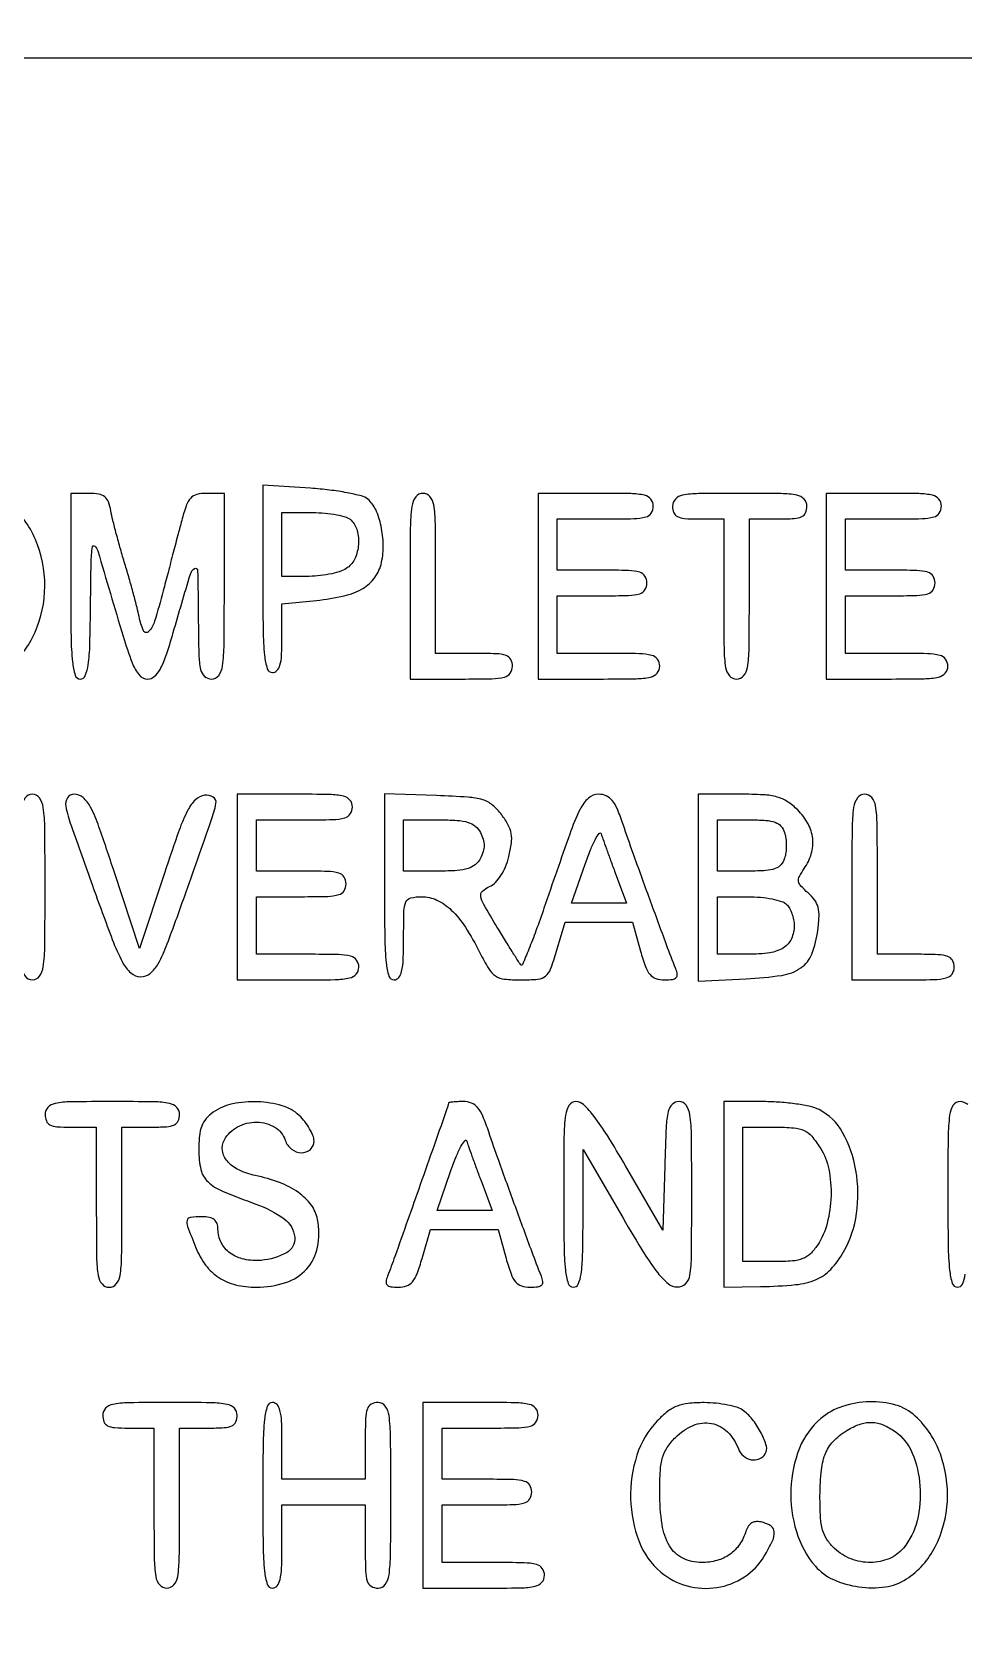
# Model space of a CAD drawing. Extents: x 0 to 1066, y 0 to 761.
# Drawn here: x 880.26 to 892.57, y 368.76 to 390.01 of the extents above; entities that cross this region are included whole.
import ezdxf

# ---------------------------------------------------------------- set-up
doc = ezdxf.new("R2010")
doc.units = 0
doc.header["$MEASUREMENT"] = 0

msp = doc.modelspace()

# ---------------------------------------------------------------- linework, layer by layer
for points in [[(183.390323, 95.266879, 0.000001), (192.989143, 95.254457, 0.000118)], [(479.458836, 95.240684, -0.000004), (502.524384, 95.211821, -0.198594)], [(710.559243, 95.267872, -0.000023), (733.258836, 95.240684, -0.000004), (756.324384, 95.211821, -0.198594)], [(542.992229, 95.24091, -0.000004), (565.972908, 95.212432, -0.198597)], [(606.442229, 95.24091, -0.000004), (629.422908, 95.212432, -0.198597)], [(669.892229, 95.24091, -0.000004), (692.872908, 95.212432, -0.198597)], [(892.624147, 375.836718, 0.195814), (892.523267, 375.8778, 0.254619), (892.433261, 375.828788, 0.110911), (892.384751, 375.696958, 0.030502), (892.364487, 375.410786, 0.002427), (892.3608, 374.6511, 0.003213), (892.365128, 373.977579, 0.022561), (892.384138, 373.65, 0.049302), (892.420053, 373.474277, 0.328801), (892.4877, 373.4244, 0.295501), (892.553072, 373.466731, 0.070336), (892.590806, 373.597431, 0.029944)]]:
    msp.add_lwpolyline(points, format="xyb")
for points in [[(409.06215, 749.15415), (40.8618, 749.132981), (40.8618, 380.65769), (40.8618, 12.1824), (501.2973, 12.1824), (961.7328, 12.1824), (961.7328, 380.646631), (961.7328, 749.110861), (961.41555, 749.1633, 0.040886), (961.153339, 749.184871, 0.000002), (934.190609, 749.194398, 0.000089), (904.448031, 749.199508, 0.000054), (869.1804, 749.195529, -0.000029), (813.61687, 749.186499, -0.000004), (696.10453, 749.175037, -0.000004), (556.774728, 749.163736, -0.000004)], [(878.755003, 383.702773, 0.123885), (878.471812, 383.310077, 0.085485), (878.358237, 382.771157, 0.082885), (878.430708, 382.209136, 0.104562), (878.682439, 381.750526, 0.111799), (878.920409, 381.574175, 0.06908), (879.256808, 381.478481, 0.069045), (879.606765, 381.478015, 0.111332), (879.884682, 381.582081, 0.131426), (880.265439, 382.00806, 0.103697), (880.425854, 382.607711, 0.101152), (880.33319, 383.234053, 0.118621), (880.002571, 383.733619, 0.118666), (879.742835, 383.880201, 0.075716), (879.397156, 383.924138, 0.073305), (879.042141, 383.862807, 0.095814)], [(880.7706, 382.6881, 0.003213), (880.774928, 382.014579, 0.022561), (880.793938, 381.687, 0.049302), (880.829853, 381.511277, 0.328801), (880.8975, 381.4614, 0.305395), (880.963734, 381.506016, 0.062503), (881.002002, 381.649664, 0.027449), (881.02381, 381.91956, 0.004264), (881.033037, 382.45545, -0.002416), (881.040385, 382.998922, -0.029471), (881.056446, 383.206343, -0.603012), (881.088212, 383.217914, -0.138127), (881.128691, 383.1534, 0.001112), (881.462207, 382.027784, 0.020238), (881.583804, 381.673651, 0.077221), (881.676019, 381.514577, 0.226588), (881.787337, 381.4614, 0.178321), (881.875545, 381.493892, 0.090477), (881.951367, 381.586802, 0.045479), (882.028022, 381.76168, 0.010027), (882.125609, 382.07475, -0.001209), (882.351905, 382.848515, -0.180504), (882.406726, 382.921517, -0.586533), (882.447768, 382.899553, -0.002598), (882.455921, 382.28625, 0.004063), (882.464082, 381.78321, 0.046466), (882.487247, 381.586491, 0.159576), (882.539538, 381.496536, 0.183972), (882.6318, 381.4614, 0.240299), (882.726122, 381.509509, 0.123223), (882.776933, 381.635887, 0.031956), (882.797411, 381.915238, 0.002322), (882.801, 382.6881), (882.801, 383.9148), (882.566435, 383.9148, 0.057703), (882.436347, 383.899737, 0.150789), (882.356017, 383.852684, 0.102355), (882.298077, 383.755496, 0.018959), (882.23708, 383.55525, 0.000085), (882.190337, 383.377826, 0.000034), (882.12605, 383.133572, 0.000033), (882.056616, 382.86962, 0.000041), (881.992214, 382.62465, -0.009374), (881.878779, 382.223752, -0.115475), (881.799791, 382.087201, -0.538762), (881.732854, 382.098823, -0.053672), (881.674197, 382.28625, 0.012912), (881.647067, 382.406509, 0.003926), (881.599847, 382.587241, 0.003928), (881.543736, 382.788994, 0.004276), (881.485978, 382.9842, -0.00492), (881.428494, 383.179406, -0.004529), (881.373202, 383.381159, -0.004526), (881.327171, 383.561901, -0.014927), (881.301481, 383.68215, 0.043617), (881.268578, 383.802063, 0.134321), (881.219998, 383.869821, 0.130778), (881.142829, 383.904434, 0.040414), (881.014798, 383.9148), (880.7706, 383.9148)], [(883.3086, 382.783826, 0.003177), (883.312921, 382.103844, 0.022367), (883.331918, 381.773454, 0.048715), (883.36778, 381.596102, 0.329705), (883.4355, 381.546, 0.208378), (883.495843, 381.57229, 0.11961), (883.535331, 381.642727, 0.055661), (883.556706, 381.773799, 0.012613), (883.5624, 381.999464), (883.5624, 382.452928), (884.01735, 382.499883, 0.029754), (884.383121, 382.559788, 0.076952), (884.631188, 382.657557, 0.106873), (884.789228, 382.802432, 0.100256), (884.877812, 383.00292, 0.058942), (884.900783, 383.235486, 0.048856), (884.87174, 383.482741, 0.051542), (884.800441, 383.699671, 0.114883), (884.695997, 383.837257, 0.111025), (884.612535, 383.879819, 0.015594), (884.422566, 383.92215, 0.017167), (884.190929, 383.958044, 0.01383), (883.940035, 383.981128), (883.3086, 384.021651)], [(885.2544, 382.6881), (885.2544, 381.4614), (885.9312, 381.4614, 0.005351), (886.337378, 381.465747, 0.055952), (886.50225, 381.487837, 0.176663), (886.57846, 381.539384, 0.157888), (886.608, 381.6306, 0.12648), (886.584932, 381.720332, 0.188641), (886.5234, 381.7716, 0.072107), (886.394098, 381.794833, 0.008455), (886.1004, 381.7998), (885.5928, 381.7998), (885.5928, 382.8573, 0.002827), (885.589069, 383.517259, 0.036854), (885.568266, 383.761462, 0.138781), (885.517006, 383.871932, 0.218517), (885.4236, 383.9148, 0.240299), (885.329278, 383.866691, 0.123223), (885.278467, 383.740312, 0.031956), (885.257989, 383.460962, 0.002322)], [(886.9464, 382.6881), (886.9464, 381.4614), (887.7501, 381.4614, 0.004147), (888.240809, 381.46547, 0.047763), (888.432188, 381.487003, 0.16431), (888.519594, 381.538593, 0.179874), (888.5538, 381.6306, 0.157888), (888.52426, 381.721816, 0.176663), (888.44805, 381.773362, 0.055952), (888.283178, 381.795453, 0.005351), (887.877, 381.7998), (887.2002, 381.7998), (887.2002, 382.1805), (887.2002, 382.5612), (887.7924, 382.5612, 0.006583), (888.142292, 382.565807, 0.063075), (888.289425, 382.588393, 0.183695), (888.35827, 382.639826, 0.142406), (888.3846, 382.7304, 0.142406), (888.35827, 382.820974, 0.183695), (888.289425, 382.872407, 0.063075), (888.142292, 382.894993, 0.006583), (887.7924, 382.8996), (887.2002, 382.8996), (887.2002, 383.238), (887.2002, 383.5764), (887.8347, 383.5764, 0.005909), (888.212726, 383.580867, 0.059311), (888.368738, 383.60319, 0.180365), (888.441256, 383.654688, 0.150217), (888.4692, 383.7456, 0.17273), (888.436527, 383.837357, 0.168559), (888.352875, 383.88895, 0.050222), (888.170322, 383.910649, 0.004487), (887.7078, 383.9148), (886.9464, 383.9148)], [(888.723, 383.7456, 0.094959), (888.739563, 383.659174, 0.184152), (888.78645, 383.608125, 0.098846), (888.879439, 383.58273, 0.017388), (889.0614, 383.5764), (889.3998, 383.5764), (889.3998, 382.5189, 0.002827), (889.403531, 381.858941, 0.036854), (889.424334, 381.614737, 0.138781), (889.475594, 381.504268, 0.218517), (889.569, 381.4614, 0.218517), (889.662406, 381.504268, 0.138781), (889.713666, 381.614737, 0.036854), (889.734469, 381.858941, 0.002827), (889.7382, 382.5189), (889.7382, 383.5764), (890.1189, 383.5764, 0.013964), (890.328658, 383.582259, 0.090841), (890.430863, 383.60695, 0.188085), (890.481434, 383.657995, 0.102588), (890.4996, 383.7456, 0.193568), (890.462402, 383.838085, 0.15568), (890.367413, 383.889621, 0.043488), (890.158405, 383.910867, 0.003595), (889.6113, 383.9148, 0.003595), (889.064195, 383.910867, 0.043488), (888.855188, 383.889621, 0.15568), (888.760198, 383.838085, 0.193568)], [(890.7534, 382.6881), (890.7534, 381.4614), (891.5571, 381.4614, 0.004147), (892.047809, 381.46547, 0.047763), (892.239188, 381.487003, 0.16431), (892.326594, 381.538593, 0.179874), (892.3608, 381.6306, 0.157888), (892.33126, 381.721816, 0.176663), (892.25505, 381.773362, 0.055952), (892.090178, 381.795453, 0.005351), (891.684, 381.7998), (891.0072, 381.7998), (891.0072, 382.1805), (891.0072, 382.5612), (891.5994, 382.5612, 0.006583), (891.949292, 382.565807, 0.063075), (892.096425, 382.588393, 0.183695), (892.16527, 382.639826, 0.142406), (892.1916, 382.7304, 0.142406), (892.16527, 382.820974, 0.183695), (892.096425, 382.872407, 0.063075), (891.949292, 382.894993, 0.006583), (891.5994, 382.8996), (891.0072, 382.8996), (891.0072, 383.238), (891.0072, 383.5764), (891.6417, 383.5764, 0.005909), (892.019726, 383.580867, 0.059311), (892.175738, 383.60319, 0.180365), (892.248256, 383.654688, 0.150217), (892.2762, 383.7456, 0.17273), (892.243527, 383.837357, 0.168559), (892.159875, 383.88895, 0.050222), (891.977322, 383.910649, 0.004487), (891.5148, 383.9148), (890.7534, 383.9148)], [(884.47608, 383.55948, -0.13151), (884.555234, 383.422469, -0.084316), (884.5726, 383.238515, -0.084006), (884.528213, 383.058481, -0.128741), (884.42955, 382.932767, -0.079472), (884.348195, 382.889301, -0.027293), (884.219372, 382.852604, -0.026323), (884.070463, 382.826996, -0.027554), (883.92195, 382.817691), (883.5624, 382.815), (883.5624, 383.238), (883.5624, 383.661), (883.96848, 383.661, -0.022886), (884.131385, 383.65354, -0.026473), (884.285096, 383.631179, -0.026952), (884.411295, 383.598781, -0.120635)], [(880.0938, 378.7119, 0.002322), (880.097389, 377.939038, 0.031956), (880.117867, 377.659688, 0.123223), (880.168678, 377.533309, 0.240299), (880.263, 377.4852, 0.240299), (880.357322, 377.533309, 0.123223), (880.408133, 377.659688, 0.031956), (880.428611, 377.939038, 0.002322), (880.4322, 378.7119, 0.002322), (880.428611, 379.484762, 0.031956), (880.408133, 379.764112, 0.123223), (880.357322, 379.890491, 0.240299), (880.263, 379.9386, 0.240299), (880.168678, 379.890491, 0.123223), (880.117867, 379.764112, 0.031956), (880.097389, 379.484762, 0.002322)], [(881.05706, 378.73305, 0.003393), (881.320269, 378.018187, 0.031784), (881.454864, 377.719305, 0.088186), (881.565921, 377.576971, 0.185146), (881.694942, 377.5275, 0.171713), (881.821048, 377.572124, 0.097838), (881.925869, 377.697708, 0.035907), (882.046775, 377.962253, 0.004013), (882.273304, 378.585, 0.000902), (882.627612, 379.589658, 0.03521), (882.68998, 379.817796, 0.313686), (882.65354, 379.901301, 0.175088), (882.539983, 379.924882, 0.158568), (882.419143, 379.865547, 0.080982), (882.317365, 379.728342, 0.034439), (882.202542, 379.462535, 0.004852), (882.009455, 378.897366), (881.678966, 377.898432), (881.343971, 378.918516, 0.004319), (881.144281, 379.509321, 0.035828), (881.032519, 379.769155, 0.094668), (880.933992, 379.894389, 0.180786), (880.815713, 379.9386, 0.252582), (880.726296, 379.890352, 0.197186), (880.704918, 379.780257, 0.035219), (880.775213, 379.524269, 0.0019)], [(882.9702, 378.7119), (882.9702, 377.4852), (883.7739, 377.4852, 0.004147), (884.264609, 377.48927, 0.047763), (884.455988, 377.510803, 0.16431), (884.543394, 377.562393, 0.179874), (884.5776, 377.6544, 0.157888), (884.54806, 377.745616, 0.176663), (884.47185, 377.797163, 0.055952), (884.306978, 377.819253, 0.005351), (883.9008, 377.8236), (883.224, 377.8236), (883.224, 378.2043), (883.224, 378.585), (883.8162, 378.585, 0.006583), (884.166092, 378.589607, 0.063075), (884.313225, 378.612193, 0.183695), (884.38207, 378.663626, 0.142406), (884.4084, 378.7542, 0.142406), (884.38207, 378.844774, 0.183695), (884.313225, 378.896207, 0.063075), (884.166092, 378.918793, 0.006583), (883.8162, 378.9234), (883.224, 378.9234), (883.224, 379.2618), (883.224, 379.6002), (883.8585, 379.6002, 0.005909), (884.236526, 379.604667, 0.059311), (884.392538, 379.62699, 0.180365), (884.465056, 379.678488, 0.150217), (884.493, 379.7694, 0.17273), (884.460327, 379.861157, 0.168559), (884.376675, 379.91275, 0.050222), (884.194122, 379.934449, 0.004487), (883.7316, 379.9386), (882.9702, 379.9386)], [(884.916, 378.715321, 0.003202), (884.920326, 378.039813, 0.022501), (884.939332, 377.71137, 0.049121), (884.97523, 377.535147, 0.329081), (885.0429, 377.4852, 0.232029), (885.104637, 377.51548, 0.108427), (885.143769, 377.598, 0.047315), (885.164501, 377.753857, 0.00942), (885.1698, 378.0351, -0.00595), (885.174107, 378.397065, -0.096871), (885.200144, 378.515198, -0.238613), (885.26481, 378.568815, -0.056005), (885.408853, 378.585, -0.111153), (885.610305, 378.539656, -0.081177), (885.79962, 378.408801, -0.058854), (885.98531, 378.182171, -0.025924), (886.177172, 377.84475, 0.019423), (886.29501, 377.631098, 0.110785), (886.384094, 377.538031, 0.121738), (886.500422, 377.496317, 0.025512), (886.71815, 377.4852, 0.021096), (886.944925, 377.494772, 0.149451), (887.046024, 377.535279, 0.135926), (887.11197, 377.627104, 0.01638), (887.191068, 377.8659), (887.303476, 378.2466), (887.748443, 378.2466), (888.193411, 378.2466), (888.3, 377.8659, 0.017944), (888.365385, 377.66099, 0.087286), (888.425612, 377.555531, 0.141822), (888.502834, 377.503152, 0.078722), (888.616146, 377.4852, 0.029308), (888.721292, 377.491368, 0.166988), (888.771022, 377.515276, 0.236769), (888.785864, 377.559066, 0.061225), (888.76609, 377.63325, -0.006965), (888.643801, 377.949606, -0.001209), (888.422545, 378.55104, -0.001323), (888.202817, 379.157787, -0.005089), (888.071052, 379.53675, 0.017956), (887.994084, 379.741014, 0.070049), (887.925308, 379.856764, 0.117315), (887.847769, 379.917096, 0.107327), (887.748742, 379.9386, 0.183656), (887.611645, 379.886485, 0.099213), (887.501336, 379.740318, 0.027517), (887.365074, 379.412275, 0.001772), (887.024501, 378.43436, -0.004873), (886.918392, 378.135658, -0.008436), (886.823621, 377.889821, -0.003164), (886.739988, 377.687025, -0.532977), (886.720252, 377.683148, -0.054595), (886.698589, 377.71014, -0.001377), (886.614491, 377.842952, -0.002934), (886.51702, 377.99986, -0.001995), (886.407856, 378.179518, -0.005031), (886.229813, 378.482034, -0.083696), (886.189404, 378.591079, -0.260992), (886.212024, 378.65872, -0.081049), (886.305244, 378.71923, 0.095739), (886.382058, 378.772335, 0.050977), (886.454367, 378.863019, 0.045181), (886.515763, 378.980671, 0.037143), (886.559864, 379.115362, 0.026419), (886.593902, 379.292974, 0.076335), (886.591921, 379.417877, 0.083001), (886.552886, 379.530424, 0.035243), (886.466472, 379.665262, 0.057331), (886.343902, 379.79554, 0.10358), (886.215517, 379.864832, 0.055706), (886.020385, 379.899774, 0.007564), (885.605158, 379.920871), (884.916, 379.945443)], [(889.0614, 378.702653), (889.0614, 377.466706), (889.694449, 377.498674, 0.024309), (890.165374, 377.545479, 0.112633), (890.418526, 377.644248, 0.153372), (890.562342, 377.825735, 0.058166), (890.64308, 378.142548, 0.023573), (890.658821, 378.324707, 0.073694), (890.64559, 378.446663, 0.094912), (890.600236, 378.541902, 0.057312), (890.514925, 378.633808, -0.027153), (890.420213, 378.724259, -0.149392), (890.389377, 378.786888, -0.161279), (890.400037, 378.85342, -0.033096), (890.462533, 378.956545, 0.080592), (890.556889, 379.151787, 0.100315), (890.574843, 379.352137, 0.097349), (890.513181, 379.548223, 0.071783), (890.376545, 379.730945, 0.050512), (890.242395, 379.840421, 0.079484), (890.107203, 379.901587, 0.053942), (889.92471, 379.930752, 0.012674), (889.615145, 379.9386), (889.0614, 379.9386)], [(891.0918, 378.7119), (891.0918, 377.4852), (891.7686, 377.4852, 0.005351), (892.174778, 377.489547, 0.055952), (892.33965, 377.511638, 0.176663), (892.41586, 377.563184, 0.157888), (892.4454, 377.6544, 0.12648), (892.422332, 377.744132, 0.188641), (892.3608, 377.7954, 0.072107), (892.231498, 377.818633, 0.008455), (891.9378, 377.8236), (891.4302, 377.8236), (891.4302, 378.8811, 0.002827), (891.426469, 379.541059, 0.036854), (891.405666, 379.785262, 0.138781), (891.354406, 379.895732, 0.218517), (891.261, 379.9386, 0.240299), (891.166678, 379.890491, 0.123223), (891.115867, 379.764112, 0.031956), (891.095389, 379.484762, 0.002322)], [(886.185, 379.431, -0.049536), (886.221162, 379.343626, -0.073486), (886.233253, 379.2618, -0.073486), (886.221162, 379.179974, -0.049536), (886.185, 379.0926, -0.09537), (886.116105, 379.007675, -0.100861), (886.021866, 378.956433, -0.059921), (885.876832, 378.930448, -0.014397), (885.632123, 378.9234), (885.1698, 378.9234), (885.1698, 379.2618), (885.1698, 379.6002), (885.632123, 379.6002, -0.014397), (885.876832, 379.593152, -0.059921), (886.021866, 379.567167, -0.100861), (886.116105, 379.515925, -0.09537)], [(887.964755, 378.90225), (888.114544, 378.5004), (887.752238, 378.5004), (887.389932, 378.5004), (887.567743, 379.014818, -0.011999), (887.638493, 379.204624, -0.026422), (887.703517, 379.345059, -0.047278), (887.753834, 379.421701, -0.601846), (887.78026, 379.416668, 0.009837), (887.802096, 379.350495, 0.001488), (887.848771, 379.219123, 0.001668), (887.904862, 379.064356, 0.001442)], [(890.2035, 379.431, -0.047189), (890.220179, 379.35389, -0.029688), (890.225652, 379.2618, -0.029688), (890.220179, 379.16971, -0.047189), (890.2035, 379.0926, -0.103276), (890.155362, 379.007174, -0.127418), (890.080071, 378.955847, -0.071188), (889.955044, 378.930146, -0.015153), (889.732499, 378.9234), (889.3152, 378.9234), (889.3152, 379.2618), (889.3152, 379.6002), (889.732499, 379.6002, -0.015153), (889.955044, 379.593454, -0.071188), (890.080071, 379.567753, -0.127418), (890.155362, 379.516426, -0.103276)], [(890.22888, 378.48348, -0.070395), (890.267794, 378.431739, -0.038897), (890.300579, 378.359594, -0.037889), (890.322931, 378.27977, -0.049362), (890.3304, 378.2043, -0.103441), (890.293745, 378.029018, -0.151109), (890.191393, 377.910479, -0.105063), (890.007977, 377.843685, -0.034985), (889.72128, 377.8236), (889.3152, 377.8236), (889.3152, 378.2043), (889.3152, 378.585), (889.72128, 378.585, -0.022886), (889.884185, 378.57754, -0.026473), (890.037896, 378.555179, -0.026952), (890.164095, 378.522781, -0.120635)], [(880.4322, 375.7086, 0.094959), (880.448763, 375.622174, 0.184152), (880.49565, 375.571125, 0.098846), (880.588639, 375.54573, 0.017388), (880.7706, 375.5394), (881.109, 375.5394), (881.109, 374.4819, 0.002827), (881.112731, 373.821941, 0.036854), (881.133534, 373.577738, 0.138781), (881.184794, 373.467268, 0.218517), (881.2782, 373.4244, 0.218517), (881.371606, 373.467268, 0.138781), (881.422866, 373.577738, 0.036854), (881.443669, 373.821941, 0.002827), (881.4474, 374.4819), (881.4474, 375.5394), (881.8281, 375.5394, 0.013964), (882.037858, 375.545259, 0.090841), (882.140063, 375.56995, 0.188085), (882.190634, 375.620995, 0.102588), (882.2088, 375.7086, 0.193568), (882.171602, 375.801085, 0.15568), (882.076613, 375.852621, 0.043488), (881.867605, 375.873867, 0.003595), (881.3205, 375.8778, 0.003595), (880.773395, 375.873867, 0.043488), (880.564388, 375.852621, 0.15568), (880.469398, 375.801085, 0.193568)], [(882.65295, 375.736144, 0.064007), (882.560152, 375.651932, 0.085808), (882.502351, 375.554365, 0.066535), (882.471834, 375.424474, 0.024477), (882.4626, 375.235958, 0.055339), (882.491237, 374.978012, 0.149321), (882.581473, 374.819524, 0.090969), (882.775244, 374.693862, 0.013145), (883.216697, 374.523857, -0.070637), (883.591195, 374.327769, -0.215768), (883.730951, 374.085024, -0.299828), (883.623196, 373.880664, -0.104684), (883.289404, 373.77947, -0.073735), (883.062938, 373.793405, -0.104161), (882.878647, 373.874873, -0.119079), (882.759323, 374.013712, -0.118782), (882.7164, 374.191843, 0.082235), (882.703946, 374.267052, 0.147435), (882.667833, 374.317534, 0.119852), (882.603624, 374.346094, 0.045016), (882.5049, 374.355, 0.028442), (882.350493, 374.34621, 0.327023), (882.308392, 374.307313, 0.139119), (882.315029, 374.228142, 0.005125), (882.424889, 373.945201, 0.065244), (882.553677, 373.715452, 0.088006), (882.727042, 373.552638, 0.085852), (882.94934, 373.456765, 0.059042), (883.222473, 373.4244, 0.079385), (883.611677, 373.486586, 0.130563), (883.889488, 373.667224, 0.137881), (884.031628, 373.953702, 0.093265), (884.031828, 374.320447, 0.114024), (883.948295, 374.511328, 0.079467), (883.77927, 374.676086, 0.063948), (883.529922, 374.8079, 0.038754), (883.208766, 374.900634, -0.060203), (882.992087, 374.973377, -0.103319), (882.841006, 375.088245, -0.141227), (882.776642, 375.227035, -0.162669), (882.801078, 375.370346, -0.149104), (882.974837, 375.543403, -0.123853), (883.229231, 375.605898, -0.133716), (883.468553, 375.5393, -0.183571), (883.606073, 375.365872, 0.153609), (883.687987, 375.249212, 0.157876), (883.821016, 375.202061, 0.194842), (883.936996, 375.245372, 0.210147), (883.9854, 375.355453, 0.093821), (883.971733, 375.427646, 0.037607), (883.927883, 375.51857, 0.035541), (883.864523, 375.612063, 0.037508), (883.789597, 375.693853, 0.118482), (883.56387, 375.822594, 0.061394), (883.241523, 375.874556, 0.060569), (882.909356, 375.846654, 0.10142)], [(885.761995, 375.85665, -0.084799), (885.755491, 375.818634, -0.000052), (885.38952, 374.779862, -0.000388), (885.053976, 373.830128, -0.009822), (884.956975, 373.57245, 0.060048), (884.937383, 373.498719, 0.230938), (884.951632, 373.454862, 0.170663), (884.999725, 373.430754, 0.031659), (885.099979, 373.4244, 0.086283), (885.208094, 373.443197, 0.134827), (885.284923, 373.497159, 0.082591), (885.346996, 373.60417, 0.018432), (885.414468, 373.8051), (885.526876, 374.1858), (885.971843, 374.1858), (886.416811, 374.1858), (886.5234, 373.8051, 0.017944), (886.588785, 373.60019, 0.087286), (886.649012, 373.494731, 0.141822), (886.726234, 373.442352, 0.078722), (886.839546, 373.4244, 0.029308), (886.944692, 373.430568, 0.166988), (886.994422, 373.454476, 0.236769), (887.009264, 373.498266, 0.061225), (886.98949, 373.57245, -0.006965), (886.867201, 373.888806, -0.001209), (886.645945, 374.49024, -0.001323), (886.426217, 375.096987, -0.005089), (886.294452, 375.47595, 0.017403), (886.215681, 375.6857, 0.074917), (886.146922, 375.799475, 0.125362), (886.067216, 375.857372, 0.094981), (885.960649, 375.8778, 0.00999), (885.884484, 375.876278, 0.016528), (885.820352, 375.871587, 0.010464), (885.769248, 375.865062, 0.371455)], [(887.2848, 374.6511, 0.003213), (887.289128, 373.977579, 0.022561), (887.308138, 373.65, 0.049302), (887.344053, 373.474277, 0.328801), (887.4117, 373.4244, 0.295501), (887.477072, 373.466731, 0.070336), (887.514806, 373.597431, 0.029944), (887.53484, 373.844994, 0.004715), (887.540437, 374.33385), (887.542274, 375.2433), (888.069187, 374.337157, 0.006242), (888.348561, 373.870224, 0.029041), (888.528282, 373.612937, 0.052989), (888.665526, 373.472438, 0.170079), (888.78645, 373.427707, 0.199339), (888.894731, 373.470473, 0.163117), (888.952425, 373.581906, 0.036571), (888.973504, 373.840781, 0.002034), (888.9768, 374.6511, 0.002367), (888.973169, 375.418272, 0.031318), (888.952784, 375.700583, 0.117824), (888.902977, 375.829277, 0.246563), (888.81056, 375.8778, 0.195513), (888.719755, 375.840882, 0.145553), (888.666452, 375.745456, 0.043894), (888.638939, 375.539193, 0.004128), (888.62021, 375.027918), (888.5961, 374.178036), (888.102917, 375.027918, 0.007787), (887.862838, 375.427183, 0.025041), (887.686001, 375.68181, 0.035073), (887.548147, 375.836718, 0.195814), (887.447267, 375.8778, 0.254619), (887.357261, 375.828788, 0.110911), (887.308751, 375.696958, 0.030502), (887.288487, 375.410786, 0.002427)], [(889.3998, 374.6511), (889.3998, 373.4244), (889.88625, 373.432833, 0.018847), (890.34922, 373.458333, 0.076273), (890.622629, 373.526681, 0.107083), (890.813818, 373.660469, 0.057946), (890.984022, 373.893364, 0.09461), (891.155013, 374.398018, 0.077415), (891.145601, 374.968631, 0.083451), (890.969967, 375.469065, 0.148656), (890.659784, 375.770803, 0.065462), (890.54744, 375.811266, 0.01784), (890.361459, 375.844974, 0.017725), (890.145831, 375.868391, 0.017594), (889.92855, 375.876553), (889.3998, 375.8778)], [(890.674753, 375.26445, -0.090931), (890.787074, 374.982731, -0.056823), (890.817135, 374.627809, -0.056208), (890.766225, 374.269988, -0.081785), (890.63743, 373.979109, -0.053857), (890.544167, 373.865566, -0.102503), (890.445165, 373.801935, -0.073821), (890.307488, 373.771209, -0.018052), (890.07465, 373.7628), (889.6536, 373.7628), (889.6536, 374.6511), (889.6536, 375.5394), (890.077843, 375.5394, -0.017821), (890.327818, 375.530488, -0.090339), (890.462317, 375.495935, -0.111314), (890.562076, 375.419566, -0.033754)], [(886.188155, 374.84145), (886.337944, 374.4396), (885.975638, 374.4396), (885.613332, 374.4396), (885.791143, 374.954018, -0.011999), (885.861893, 375.143824, -0.026422), (885.926917, 375.284259, -0.047278), (885.977234, 375.360901, -0.601846), (886.00366, 375.355868, 0.009837), (886.025496, 375.289695, 0.001488), (886.072171, 375.158323, 0.001668), (886.128262, 375.003556, 0.001442)], [(881.1936, 371.7324, 0.094959), (881.210163, 371.645974, 0.184152), (881.25705, 371.594925, 0.098846), (881.350039, 371.56953, 0.017388), (881.532, 371.5632), (881.8704, 371.5632), (881.8704, 370.5057, 0.002827), (881.874131, 369.845741, 0.036854), (881.894934, 369.601537, 0.138781), (881.946194, 369.491068, 0.218517), (882.0396, 369.4482, 0.218517), (882.133006, 369.491068, 0.138781), (882.184266, 369.601537, 0.036854), (882.205069, 369.845741, 0.002827), (882.2088, 370.5057), (882.2088, 371.5632), (882.5895, 371.5632, 0.013964), (882.799258, 371.569059, 0.090841), (882.901463, 371.59375, 0.188085), (882.952034, 371.644795, 0.102588), (882.9702, 371.7324, 0.193568), (882.933002, 371.824885, 0.15568), (882.838013, 371.876421, 0.043488), (882.629005, 371.897667, 0.003595), (882.0819, 371.9016, 0.003595), (881.534795, 371.897667, 0.043488), (881.325788, 371.876421, 0.15568), (881.230798, 371.824885, 0.193568)], [(883.3086, 370.6749, 0.003213), (883.312928, 370.001379, 0.022561), (883.331938, 369.6738, 0.049302), (883.367853, 369.498077, 0.328801), (883.4355, 369.4482, 0.232029), (883.497237, 369.47848, 0.108427), (883.536369, 369.561, 0.047315), (883.557101, 369.716857, 0.00942), (883.5624, 369.9981), (883.5624, 370.548), (884.1123, 370.548), (884.6622, 370.548), (884.6622, 369.9981, 0.007414), (884.666971, 369.67632, 0.067313), (884.689858, 369.538087, 0.186514), (884.741213, 369.472904, 0.134481), (884.8314, 369.4482, 0.240299), (884.925722, 369.496309, 0.123223), (884.976533, 369.622687, 0.031956), (884.997011, 369.902038, 0.002322), (885.0006, 370.6749, 0.002322), (884.997011, 371.447762, 0.031956), (884.976533, 371.727112, 0.123223), (884.925722, 371.853491, 0.240299), (884.8314, 371.9016, 0.12648), (884.741668, 371.878532, 0.188641), (884.6904, 371.817, 0.072107), (884.667167, 371.687698, 0.008455), (884.6622, 371.394), (884.6622, 370.8864), (884.1123, 370.8864), (883.5624, 370.8864), (883.5624, 371.394, 0.010614), (883.556947, 371.650841, 0.050675), (883.535963, 371.79585, 0.113455), (883.496668, 371.87303, 0.222027), (883.4355, 371.9016, 0.328801), (883.367853, 371.851723, 0.049302), (883.331938, 371.676, 0.022561), (883.312928, 371.348421, 0.003213)], [(885.4236, 370.6749), (885.4236, 369.4482), (886.2273, 369.4482, 0.004147), (886.718009, 369.45227, 0.047763), (886.909388, 369.473803, 0.16431), (886.996794, 369.525393, 0.179874), (887.031, 369.6174, 0.157888), (887.00146, 369.708616, 0.176663), (886.92525, 369.760162, 0.055952), (886.760378, 369.782253, 0.005351), (886.3542, 369.7866), (885.6774, 369.7866), (885.6774, 370.1673), (885.6774, 370.548), (886.2696, 370.548, 0.006583), (886.619492, 370.552607, 0.063075), (886.766625, 370.575193, 0.183695), (886.83547, 370.626626, 0.142406), (886.8618, 370.7172, 0.142406), (886.83547, 370.807774, 0.183695), (886.766625, 370.859207, 0.063075), (886.619492, 370.881793, 0.006583), (886.2696, 370.8864), (885.6774, 370.8864), (885.6774, 371.2248), (885.6774, 371.5632), (886.3119, 371.5632, 0.005909), (886.689926, 371.567667, 0.059311), (886.845937, 371.58999, 0.180365), (886.918456, 371.641488, 0.150217), (886.9464, 371.7324, 0.17273), (886.913727, 371.824157, 0.168559), (886.830075, 371.87575, 0.050222), (886.647522, 371.897449, 0.004487), (886.185, 371.9016), (885.4236, 371.9016)], [(888.520429, 371.65712, 0.114205), (888.252561, 371.20674, 0.083506), (888.169634, 370.628764, 0.085163), (888.280164, 370.066294, 0.127519), (888.568603, 369.660227, 0.108551), (888.914466, 369.478735, 0.105254), (889.308605, 369.456143, 0.106878), (889.673022, 369.595573, 0.11522), (889.935718, 369.870312, 0.021165), (890.044399, 370.073461, 0.127063), (890.067565, 370.190049, 0.232712), (890.024827, 370.265758, 0.086167), (889.910343, 370.317943, 0.067058), (889.833489, 370.327355, 0.120753), (889.772362, 370.311591, 0.12276), (889.726109, 370.269609, 0.07065), (889.693301, 370.201411, -0.072622), (889.607176, 370.024171, -0.089596), (889.478695, 369.893259, -0.08774), (889.310231, 369.813738, -0.066597), (889.107387, 369.7866, -0.114856), (888.857275, 369.844822, -0.145297), (888.683722, 370.005208, -0.099183), (888.584115, 370.288134, -0.035212), (888.5538, 370.718069, -0.014703), (888.562129, 371.001243, -0.055361), (888.592025, 371.176021, -0.07729), (888.653479, 371.308512, -0.049247), (888.761455, 371.440145, -0.096703), (888.995025, 371.597412, -0.146157), (889.237027, 371.624024, -0.15206), (889.447232, 371.51391, -0.107279), (889.592738, 371.28825, 0.127947), (889.659011, 371.194126, 0.131147), (889.76216, 371.145314, 0.142401), (889.869476, 371.156266, 0.159485), (889.948619, 371.223052, 0.211029), (889.962763, 371.325173, 0.047286), (889.897219, 371.492749, 0.046742), (889.789102, 371.66491, 0.065556), (889.660931, 371.793159, 0.088545), (889.583829, 371.833119, 0.025252), (889.452736, 371.866736, 0.02458), (889.298306, 371.890294, 0.023821), (889.140678, 371.898909, 0.026305), (888.93063, 371.889319, 0.068477), (888.783786, 371.854166, 0.074054), (888.658648, 371.782592, 0.034872)], [(890.683603, 371.689573, 0.123885), (890.400412, 371.296877, 0.085485), (890.286837, 370.757957, 0.082885), (890.359308, 370.195936, 0.104562), (890.611039, 369.737326, 0.111799), (890.849009, 369.560975, 0.06908), (891.185408, 369.465281, 0.069045), (891.535365, 369.464815, 0.111332), (891.813282, 369.568881, 0.131426), (892.194039, 369.99486, 0.103697), (892.354454, 370.594511, 0.101152), (892.26179, 371.220853, 0.118621), (891.931171, 371.720419, 0.118666), (891.671435, 371.867001, 0.075716), (891.325756, 371.910938, 0.073305), (890.970741, 371.849607, 0.095814)], [(891.662697, 371.517839, -0.143223), (891.890398, 371.233523, -0.079931), (891.99286, 370.798353, -0.077332), (891.954665, 370.337218, -0.11509), (891.773396, 369.97695, -0.119537), (891.584984, 369.837395, -0.098447), (891.339327, 369.786752, -0.09388), (891.082877, 369.833462, -0.097006), (890.864603, 369.970547, -0.056872), (890.763683, 370.08964, -0.080028), (890.705787, 370.215996, -0.054705), (890.677963, 370.387724, -0.014142), (890.671491, 370.668497, -0.025001), (890.690555, 371.013355, -0.075567), (890.749982, 371.240338, -0.098225), (890.863437, 371.405205, -0.062967), (891.0495, 371.545619, -0.051006), (891.214266, 371.618958, -0.090781), (891.360914, 371.638995, -0.090761), (891.505171, 371.605781, -0.050966)]]:
    msp.add_lwpolyline(points, format="xyb", close=True)
msp.add_lwpolyline([(960.8868, 363.3147), (960.8868, 336.9618), (869.3496, 336.9618), (777.8124, 336.9618), (777.8124, 363.3147), (777.8124, 389.6676), (869.3496, 389.6676), (960.8868, 389.6676)], close=True)

doc.saveas('drawing.dxf')
